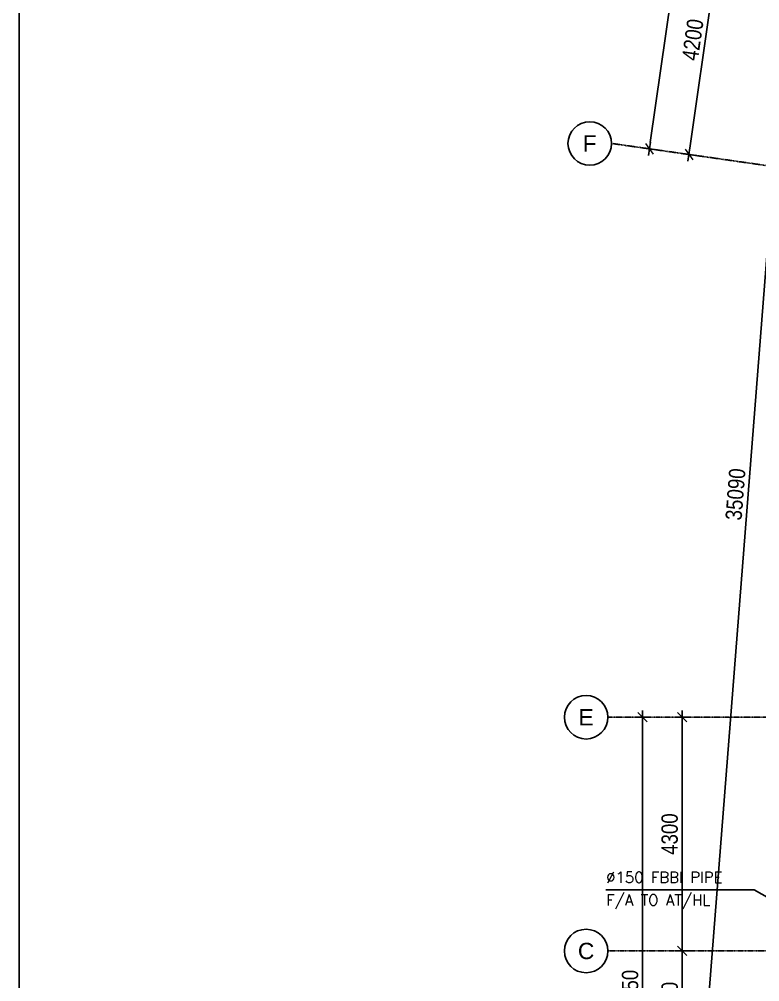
# Model space of a CAD drawing. Header units: inches. Extents: x 1355305 to 1448369, y 326920 to 386626.
# Drawn here: x 1355305 to 1368935, y 348243 to 365953 of the extents above; entities that cross this region are included whole.
import ezdxf
from ezdxf.enums import TextEntityAlignment as Align

# ---------------------------------------------------------------- set-up
doc = ezdxf.new("R2010")
doc.units = ezdxf.units.IN
doc.header["$MEASUREMENT"] = 0
doc.linetypes.add('CENTER', pattern=[50.8, 31.75, -6.35, 6.35, -6.35])
doc.linetypes.add('DOT2', pattern=[3.175, 0, -3.175])
doc.layers.add('A-DOOR', color=10, linetype='Continuous', lineweight=15)
for name, color, linetype in [('Axis', 9, 'CENTER'), ('dim-axis', 15, 'Continuous'), ('DIM2', 222, 'Continuous'), ('DR-TEXT', 181, 'Continuous'), ('FFNEW', 252, 'Continuous'), ('wall pod', 7, 'Continuous')]:
    doc.layers.add(name, color=color, linetype=linetype)
doc.styles.add('ARIAL', font='ARIALN.TTF')
doc.styles.add('MECH', font='romans.shx')
doc.styles.add('ROMANS', font='romans__.ttf', dxfattribs={"width": 0.8})
doc.styles.add('ROMANT', font='ROMANT.shx')
doc.styles.add('style1', font='arial.ttf')
doc.dimstyles.new('DIM-100', dxfattribs={"dimscale": 150, "dimtxt": 2, "dimasz": 1, "dimexe": 0.75, "dimexo": 1, "dimgap": 0.5, "dimtad": 1, "dimdec": 0, "dimzin": 11, "dimdsep": 46, "dimtxsty": 'ARIAL', "dimblk": 'R', "dimcen": 2.5, "dimdle": 1, "dimclrd": 256, "dimclre": 256, "dimclrt": 256, "dimazin": 0, "dimtfac": 1, "dimtdec": 0, "dimtix": 1, "dimtmove": 2, "dimatfit": 3, "dimldrblk": 'R', "dimtolj": 1, "dimtzin": 3, "dimlwd": -1, "dimlwe": 13, "dimarcsym": 0})
doc.dimstyles.new('GRAND CINEMA', dxfattribs={"dimtxt": 180, "dimasz": 150, "dimexe": 0.18, "dimexo": 0.06, "dimgap": 100, "dimtad": 1, "dimdec": 0, "dimlfac": 0.1, "dimzin": 1, "dimdsep": 46, "dimtxsty": 'MECH', "dimcen": 0.09, "dimdle": 0.2, "dimclrd": 222, "dimclre": 222, "dimclrt": 3, "dimadec": 0, "dimazin": 0, "dimtfac": 1, "dimtdec": 0, "dimtix": 1, "dimtmove": 2, "dimatfit": 3, "dimfxl": 1, "dimtolj": 1, "dimtzin": 0, "dimlwd": -1, "dimarcsym": 0})

# ---------------------------------------------------------------- blocks, each defined once
blk = doc.blocks.new('R')
for p, q in [((-1.05, 0), (1.05, 0)), ((0, -1.05), (0, 1.05))]:
    blk.add_line(p, q)
at = {"color": 4, "lineweight": 13}
blk.add_line((-0.71, -0.71), (0.71, 0.71), dxfattribs=at)
blk = doc.blocks.new('*D1031')
at = {"layer": 'Defpoints', "color": 0, "transparency": 16777216}
for p in [(1416228, 571709), (1416228, 571709), (1416262, 569809)]:
    blk.add_point(p, dxfattribs=at)
at = {"layer": 'dim-axis', "color": 251, "linetype": 'DOT2', "lineweight": 13, "transparency": 16777216}
for p, q in [((1416078, 571709), (1416115, 571709)), ((1416112, 569809), (1416115, 569809))]:
    blk.add_line(p, q, dxfattribs=at)
at = {"layer": 'dim-axis', "color": 251, "transparency": 16777216}
blk.add_line((1416228, 569929), (1416228, 571589), dxfattribs=at)
at = {"layer": 'dim-axis', "color": 251, "transparency": 16777216, "xscale": 120, "yscale": 120, "zscale": 120}
for p, rotation in [((1416228, 571709), 90), ((1416228, 569809), 270)]:
    blk.add_blockref('R', p, dxfattribs=dict(at, rotation=rotation))
at = {"layer": 'dim-axis', "color": 251, "transparency": 16777216, "insert": (1416000, 570759), "char_height": 300, "attachment_point": 5, "rotation": 90, "style": 'ARIAL'}
blk.add_mtext('\\A1;1900', dxfattribs=at)
blk = doc.blocks.new('*D1038')
at = {"layer": 'Defpoints', "color": 0, "transparency": 16777216}
for p in [(1416228, 576009), (1417426, 576009), (1417426, 571709)]:
    blk.add_point(p, dxfattribs=at)
at = {"layer": 'dim-axis', "color": 251, "linetype": 'DOT2', "lineweight": 13, "transparency": 16777216}
for p, q in [((1417276, 576009), (1416115, 576009)), ((1417276, 571709), (1416115, 571709))]:
    blk.add_line(p, q, dxfattribs=at)
at = {"layer": 'dim-axis', "color": 251, "transparency": 16777216}
blk.add_line((1416228, 571829), (1416228, 575889), dxfattribs=at)
at = {"layer": 'dim-axis', "color": 251, "transparency": 16777216, "xscale": 120, "yscale": 120, "zscale": 120}
for p, rotation in [((1416228, 576009), 90), ((1416228, 571709), 270)]:
    blk.add_blockref('R', p, dxfattribs=dict(at, rotation=rotation))
at = {"layer": 'dim-axis', "color": 251, "transparency": 16777216, "insert": (1416000, 573859), "char_height": 300, "attachment_point": 5, "rotation": 90, "style": 'ARIAL'}
blk.add_mtext('\\A1;4300', dxfattribs=at)
blk = doc.blocks.new('*D1047')
at = {"layer": 'Defpoints', "color": 0, "transparency": 16777216}
for p in [(1417261, 597924), (1417261, 597924), (1415626, 586468)]:
    blk.add_point(p, dxfattribs=at)
at = {"layer": 'dim-axis', "color": 251, "linetype": 'DOT2', "lineweight": 13, "transparency": 16777216}
for p, q in [((1417113, 597945), (1417150, 597940)), ((1415478, 586489), (1415515, 586484))]:
    blk.add_line(p, q, dxfattribs=at)
at = {"layer": 'dim-axis', "color": 251, "transparency": 16777216}
blk.add_line((1415643, 586586), (1417244, 597805), dxfattribs=at)
at = {"layer": 'dim-axis', "color": 251, "transparency": 16777216, "xscale": 120, "yscale": 120, "zscale": 120}
for p, rotation in [((1417261, 597924), 81.8772662833131), ((1415626, 586468), 261.8772662833131)]:
    blk.add_blockref('R', p, dxfattribs=dict(at, rotation=rotation))
at = {"layer": 'dim-axis', "color": 251, "transparency": 16777216, "insert": (1416218, 592228), "char_height": 300, "attachment_point": 5, "rotation": 81.8773, "style": 'ARIAL'}
blk.add_mtext('\\A1;11572', dxfattribs=at)
blk = doc.blocks.new('*D1050')
at = {"layer": 'Defpoints', "color": 0, "transparency": 16777216}
for p in [(1416947, 590522), (1416354, 586364), (1416354, 586364)]:
    blk.add_point(p, dxfattribs=at)
at = {"layer": 'dim-axis', "color": 251, "linetype": 'DOT2', "lineweight": 13, "transparency": 16777216}
for p, q in [((1416799, 590543), (1416836, 590538)), ((1416205, 586385), (1416243, 586380))]:
    blk.add_line(p, q, dxfattribs=at)
at = {"layer": 'dim-axis', "color": 251, "transparency": 16777216}
blk.add_line((1416930, 590403), (1416371, 586483), dxfattribs=at)
at = {"layer": 'dim-axis', "color": 251, "transparency": 16777216, "xscale": 120, "yscale": 120, "zscale": 120}
for p, rotation in [((1416947, 590522), 81.87726634670558), ((1416354, 586364), 261.8772663467056)]:
    blk.add_blockref('R', p, dxfattribs=dict(at, rotation=rotation))
at = {"layer": 'dim-axis', "color": 251, "transparency": 16777216, "insert": (1416425, 588475), "char_height": 300, "attachment_point": 5, "rotation": 81.8773, "style": 'ARIAL'}
blk.add_mtext('\\A1;4200', dxfattribs=at)
blk = doc.blocks.new('*D1051')
at = {"layer": 'Defpoints', "color": 0, "transparency": 16777216}
for p in [(1415500, 576009), (1415500, 576009), (1415500, 565759)]:
    blk.add_point(p, dxfattribs=at)
at = {"layer": 'dim-axis', "color": 251, "linetype": 'DOT2', "lineweight": 13, "transparency": 16777216}
for p, q in [((1415350, 576009), (1415388, 576009)), ((1415350, 565759), (1415388, 565759))]:
    blk.add_line(p, q, dxfattribs=at)
at = {"layer": 'dim-axis', "color": 251, "transparency": 16777216}
blk.add_line((1415500, 565879), (1415500, 575889), dxfattribs=at)
at = {"layer": 'dim-axis', "color": 251, "transparency": 16777216, "xscale": 120, "yscale": 120, "zscale": 120}
for p, rotation in [((1415500, 576009), 90), ((1415500, 565759), 270)]:
    blk.add_blockref('R', p, dxfattribs=dict(at, rotation=rotation))
at = {"layer": 'dim-axis', "color": 251, "transparency": 16777216, "insert": (1415272, 570884), "char_height": 300, "attachment_point": 5, "rotation": 90, "style": 'ARIAL'}
blk.add_mtext('\\A1;10250', dxfattribs=at)
blk = doc.blocks.new('*D87')
at = {"layer": 'Defpoints', "color": 0, "transparency": 16777216}
for p in [(1418810, 597585), (1420642, 597441), (1417901, 562459)]:
    blk.add_point(p, dxfattribs=at)
at = {"layer": 'dim-axis', "color": 251, "linetype": 'DOT2', "lineweight": 13, "transparency": 16777216}
for p, q in [((1420492, 597453), (1418698, 597594)), ((1417752, 562470), (1415957, 562611))]:
    blk.add_line(p, q, dxfattribs=at)
at = {"layer": 'dim-axis', "color": 251, "transparency": 16777216}
blk.add_line((1416079, 562722), (1418801, 597465), dxfattribs=at)
at = {"layer": 'dim-axis', "color": 251, "transparency": 16777216, "xscale": 120, "yscale": 120, "zscale": 120}
for p, rotation in [((1418810, 597585), 85.52071850426807), ((1416070, 562602), 265.5207185042681)]:
    blk.add_blockref('R', p, dxfattribs=dict(at, rotation=rotation))
at = {"layer": 'dim-axis', "color": 251, "transparency": 16777216, "insert": (1417212, 580111), "char_height": 300, "attachment_point": 5, "rotation": 85.5207, "style": 'ARIAL'}
blk.add_mtext('\\A1;35090', dxfattribs=at)
blk = doc.blocks.new('SGSR')
at = {"layer": 'Axis', "color": 251, "ltscale": 0.5}
for p, q in [((1414927.7, 586567.4), (1419426.9, 585925.2)), ((1418777.1, 576008.6), (1414861.2, 576008.6)), ((1418495.3, 571708.6), (1414861.2, 571708.6))]:
    blk.add_line(p, q, dxfattribs=at)
at = {"layer": 'Axis', "color": 251, "linetype": 'Continuous'}
for centre in [(1414527.7, 586567.4), (1414461.2, 576008.6), (1414461.2, 571708.6)]:
    blk.add_circle(centre, 400, dxfattribs=at)
at = {"layer": 'Axis', "color": 251, "linetype": 'Continuous', "style": 'style1'}
for s, p in [('F', (1414527.7, 586567.4)), ('E', (1414461.2, 576008.6)), ('C', (1414461.2, 571708.6))]:
    blk.add_text(s, height=300, dxfattribs=at).set_placement(p, align=Align.MIDDLE)
at = {"layer": 'dim-axis', "color": 251}
for p1, p2, distance, picture, middle in [((1415626.3, 586467.7), (1417261.4, 597923.9), 0, '*D1047', (1416218, 592228)), ((1417901.1, 562458.6), (1420641.6, 597441.4), 1837.1, '*D87', (1417212.3, 580111.3)), ((1415500.2, 565758.6), (1415500.2, 576008.6), 0, '*D1051', (1415272, 570883.6))]:
    dim = blk.add_aligned_dim(p1=p1, p2=p2, distance=distance, dimstyle='DIM-100', override={"dimasz": 0.8, "dimclrd": 251, "dimclre": 251, "dimclrt": 251}, dxfattribs=at)
    dim.commit()
    dim.dimension.update_dxf_attribs({"geometry": picture, "text_midpoint": middle})
for base, p1, p2, angle, picture, middle in [((1416353.9, 586363.8), (1416947.3, 590521.7), (1416353.9, 586363.8), 81.87727, '*D1050', (1416424.7, 588475)), ((1416227.7, 576008.6), (1417426.4, 571708.6), (1417426.4, 576008.6), 90, '*D1038', (1415999.6, 573858.6)), ((1416227.7, 571708.6), (1416261.9, 569808.6), (1416227.7, 571708.6), 90, '*D1031', (1415999.6, 570758.6))]:
    dim = blk.add_linear_dim(base=base, p1=p1, p2=p2, angle=angle, dimstyle='DIM-100', override={"dimasz": 0.8, "dimclrd": 251, "dimclre": 251, "dimclrt": 251}, dxfattribs=at)
    dim.commit()
    dim.dimension.update_dxf_attribs({"geometry": picture, "text_midpoint": middle})
blk = doc.blocks.new('A$C6DC347C1')
at = {"layer": 'DR-TEXT', "color": 252, "style": 'ROMANT'}
for s, p in [('%%C150 FBBI PIPE', (-7150.1, -23859.9)), ('F/A TO AT/HL', (-7150.1, -24277.4))]:
    blk.add_text(s, height=200.623, dxfattribs=at).set_placement(p)
at = {"layer": 'DIM2', "color": 252}
blk.add_leader([(-2995.6, -24812.1), (-4424.9, -23988.2), (-7154.9, -23988.2)], dimstyle='GRAND CINEMA', override={"dimtxt": 170, "dimexe": 50, "dimexo": 50, "dimgap": 50, "dimtxsty": 'ROMANS', "dimclrd": 252, "dimclre": 252, "dimclrt": 252, "dimfxl": 6000}, dxfattribs=at)

msp = doc.modelspace()

# ---------------------------------------------------------------- linework, layer by layer
at = {"layer": 'wall pod', "ltscale": 100}
msp.add_lwpolyline([(1355305, 386626), (1448369, 386626), (1448369, 326920), (1355305, 326920)], close=True, dxfattribs=at)

# ---------------------------------------------------------------- block references
at = {"layer": 'A-DOOR', "color": 252, "linetype": 'Continuous', "ltscale": 100}
msp.add_blockref('A$C6DC347C1', (1373258, 373924), dxfattribs=at)
at = {"layer": 'FFNEW', "color": 6, "linetype": 'Continuous'}
msp.add_blockref('SGSR', (-48723, -222899), dxfattribs=at)

doc.saveas('drawing.dxf')
